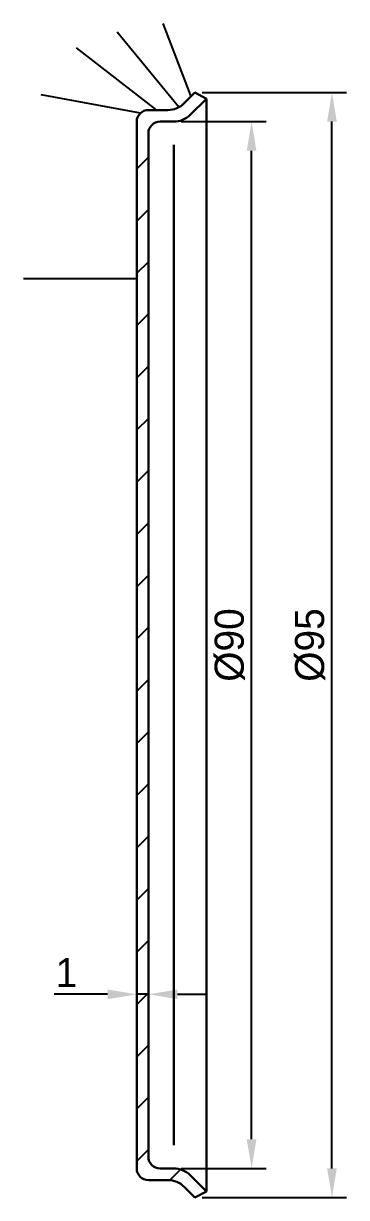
# Model space of a CAD drawing. Header units: millimetres. Extents: x 176 to 1310, y 132 to 271.
# Drawn here: x 735.3 to 763, y 153.7 to 254.6 of the extents above; entities that cross this region are included whole.
import ezdxf

# ---------------------------------------------------------------- set-up
doc = ezdxf.new("R2010")
doc.units = ezdxf.units.MM
doc.header["$LTSCALE"] = 0.3
doc.layers.add('剖面线', color=3, linetype='Continuous')
doc.layers.add('标注层', color=3, linetype='Continuous')
doc.layers.add('细实线', color=7, linetype='Continuous', lineweight=30)
doc.dimstyles.new('ISO-25', dxfattribs={"dimtxt": 2.5, "dimasz": 2.5, "dimexe": 1.25, "dimexo": 0.625, "dimtad": 1, "dimdsep": 46, "dimtxsty": 'Standard', "dimcen": 2.5, "dimadec": 0, "dimazin": 0, "dimtfac": 1, "dimtmove": 0, "dimatfit": 3, "dimfxl": 1, "dimarcsym": 0})

# ---------------------------------------------------------------- blocks, each defined once
blk = doc.blocks.new('*D8')
at = {"layer": 'Defpoints', "color": 0, "ltscale": 0.05, "transparency": 16777216}
for p in [(748.19, 246.18), (754.88, 246.18), (748.19, 156.18)]:
    blk.add_point(p, dxfattribs=at)
at = {"layer": '标注层', "color": 0, "lineweight": -2, "ltscale": 0.05, "transparency": 16777216}
for p, q in [((748.82, 246.18), (756.13, 246.18)), ((754.88, 158.68), (754.88, 243.68)), ((748.82, 156.18), (756.13, 156.18))]:
    blk.add_line(p, q, dxfattribs=at)
at = {"layer": '标注层', "color": 0, "ltscale": 0.05, "transparency": 16777216}
for points in [[(754.46, 243.68), (755.29, 243.68), (754.88, 246.18)], [(754.46, 158.68), (755.29, 158.68), (754.88, 156.18)]]:
    blk.add_solid(points, dxfattribs=at)
at = {"layer": '标注层', "color": 0, "ltscale": 0.05, "transparency": 16777216, "insert": (753, 201.18), "char_height": 2.5, "attachment_point": 5, "rotation": 90}
blk.add_mtext('%%C90', dxfattribs=at)
blk = doc.blocks.new('*D9')
at = {"layer": 'Defpoints', "color": 0, "ltscale": 0.05, "transparency": 16777216}
for p in [(750.01, 248.68), (761.78, 248.68), (750.01, 153.68)]:
    blk.add_point(p, dxfattribs=at)
at = {"layer": '标注层', "color": 0, "lineweight": -2, "ltscale": 0.05, "transparency": 16777216}
for p, q in [((750.63, 248.68), (763.03, 248.68)), ((761.78, 156.18), (761.78, 246.18)), ((750.63, 153.68), (763.03, 153.68))]:
    blk.add_line(p, q, dxfattribs=at)
at = {"layer": '标注层', "color": 0, "ltscale": 0.05, "transparency": 16777216}
for points in [[(761.36, 246.18), (762.19, 246.18), (761.78, 248.68)], [(761.36, 156.18), (762.19, 156.18), (761.78, 153.68)]]:
    blk.add_solid(points, dxfattribs=at)
at = {"layer": '标注层', "color": 0, "ltscale": 0.05, "transparency": 16777216, "insert": (759.9, 201.18), "char_height": 2.5, "attachment_point": 5, "rotation": 90}
blk.add_mtext('%%C95', dxfattribs=at)
blk = doc.blocks.new('*D22')
at = {"layer": 'Defpoints', "color": 0, "transparency": 16777216}
for p in [(746.01, 171.15), (745.01, 169.68), (746.01, 169.68)]:
    blk.add_point(p, dxfattribs=at)
at = {"layer": '标注层', "color": 0, "lineweight": -2, "transparency": 16777216}
for p, q in [((745.01, 170.3), (745.01, 172.4)), ((746.01, 170.3), (746.01, 172.4)), ((742.51, 171.15), (737.93, 171.15)), ((746.01, 171.15), (745.01, 171.15)), ((748.51, 171.15), (751.01, 171.15))]:
    blk.add_line(p, q, dxfattribs=at)
at = {"layer": '标注层', "color": 0, "transparency": 16777216}
for points in [[(742.51, 171.56), (742.51, 170.73), (745.01, 171.15)], [(748.51, 171.56), (748.51, 170.73), (746.01, 171.15)]]:
    blk.add_solid(points, dxfattribs=at)
at = {"layer": '标注层', "color": 0, "transparency": 16777216, "insert": (738.97, 173.02), "char_height": 2.5, "attachment_point": 5}
blk.add_mtext('1', dxfattribs=at)

msp = doc.modelspace()

# ---------------------------------------------------------------- hatches: boundary and pattern name
at = {"layer": '剖面线'}
h = msp.add_hatch(dxfattribs=at)
h.set_pattern_fill('ANSI31', color=256)
h.paths.add_polyline_path([(746.012, 231.677), (746.012, 235.677), (746.012, 241.677), (746.012, 245.177, -0.4142136), (747.012, 246.177), (748.192, 246.177, 0.1969507), (749.595, 246.752), (751.012, 248.147), (750.01, 248.677), (749.098, 247.764, -0.1990802), (747.682, 247.177), (746.012, 247.177, 0.4142136), (745.012, 246.177), (745.012, 241.677), (745.012, 232.677), (745.012, 169.677), (745.012, 160.677), (745.012, 156.177, 0.4142136), (746.012, 155.177), (747.682, 155.177, -0.1990802), (749.098, 154.591), (750.01, 153.677), (751.012, 154.207), (749.595, 155.602, 0.1969507), (748.192, 156.177), (747.012, 156.177, -0.4142136), (746.012, 157.177), (746.012, 160.677), (746.012, 166.677), (746.012, 170.677)])

# ---------------------------------------------------------------- linework, layer by layer
at = {"layer": '标注层'}
for p, q in [((749.679, 248.346), (747.285, 254.618)), ((748.619, 247.41), (743.337, 253.87)), ((746.73, 247.177), (739.846, 252.532)), ((745.329, 246.908), (736.803, 248.496)), ((745.012, 232.677), (735.289, 232.677))]:
    msp.add_line(p, q, dxfattribs=at)
at = {"layer": '细实线', "ltscale": 0.05}
for p, q in [((749.098, 247.764), (750.01, 248.677)), ((751.012, 248.147), (750.01, 248.677)), ((749.595, 246.752), (751.012, 248.147)), ((746.012, 247.177), (747.682, 247.177)), ((745.012, 241.677), (745.012, 246.177)), ((745.012, 245.515), (745.012, 245.515)), ((747.012, 246.177), (748.192, 246.177)), ((745.012, 232.677), (745.012, 241.677)), ((745.012, 169.677), (745.012, 160.677)), ((745.012, 160.677), (745.012, 156.177)), ((746.012, 160.677), (746.012, 157.177)), ((745.012, 156.84), (745.012, 156.84)), ((747.012, 156.177), (748.192, 156.177)), ((749.595, 155.602), (751.012, 154.207)), ((746.012, 155.177), (747.682, 155.177)), ((749.098, 154.591), (750.01, 153.677)), ((751.012, 154.207), (750.01, 153.677))]:
    msp.add_line(p, q, dxfattribs=at)
at = {"layer": '细实线'}
for p, q in [((751.012, 248.147), (751.012, 154.207)), ((746.012, 245.177), (746.012, 241.677)), ((748.192, 244.177), (748.192, 158.177)), ((746.012, 241.677), (746.012, 235.677)), ((746.012, 235.677), (746.012, 231.677)), ((745.012, 232.677), (745.012, 169.677)), ((746.012, 231.677), (746.012, 170.677)), ((746.012, 166.677), (746.012, 170.677)), ((746.012, 166.677), (746.012, 160.677))]:
    msp.add_line(p, q, dxfattribs=at)
at = {"layer": '细实线', "ltscale": 0.05}
for centre, radius, start, end in [((747.682, 249.177), 2, 270, 315.037), ((746.012, 246.177), 1, 90, 180), ((748.192, 248.177), 2, 270, 314.56737), ((747.012, 245.177), 1, 90, 180), ((747.012, 157.177), 1, 180, 270), ((746.012, 156.177), 1, 180, 270), ((748.192, 154.177), 2, 45.43263, 90), ((747.682, 153.177), 2, 44.963, 90)]:
    msp.add_arc(centre, radius, start, end, dxfattribs=at)

# ---------------------------------------------------------------- dimensions: what is measured, and where the dimension line sits
at = {"layer": '标注层', "ltscale": 0.05}
for base, p1, p2, text, picture, middle in [((761.776, 248.677), (750.01, 153.677), (750.01, 248.677), '%%C95', '*D9', (761.776, 201.177)), ((754.875, 246.177), (748.192, 156.177), (748.192, 246.177), '%%C<>', '*D8', (754.875, 201.177))]:
    dim = msp.add_linear_dim(base=base, p1=p1, p2=p2, angle=90, text=text, dimstyle='ISO-25', dxfattribs=at)
    dim.commit()
    dim.dimension.update_dxf_attribs({"geometry": picture, "text_midpoint": middle, "dimtype": 160})
at = {"layer": '标注层'}
dim = msp.add_linear_dim(base=(746.012, 171.148), p1=(745.012, 169.677), p2=(746.012, 169.677), dimstyle='ISO-25', dxfattribs=at)
dim.commit()
dim.dimension.update_dxf_attribs({"geometry": '*D22', "text_midpoint": (738.97, 171.148), "dimtype": 160})

doc.saveas('drawing.dxf')
